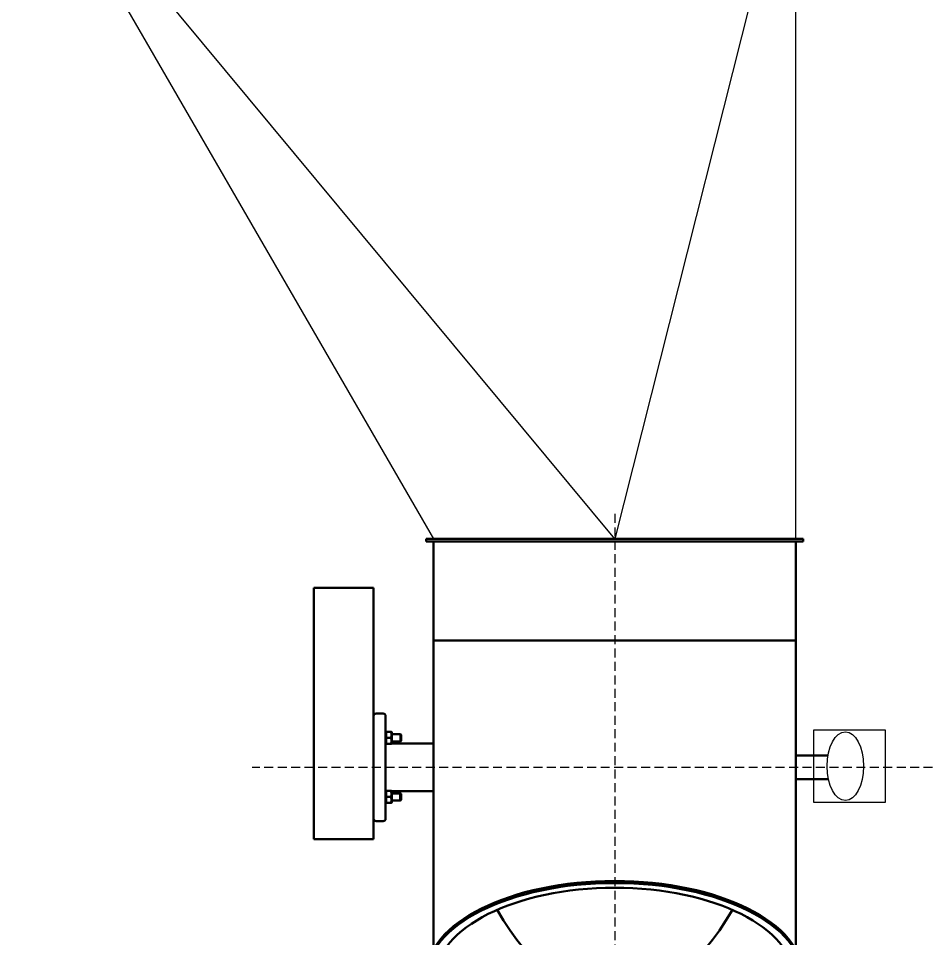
# Model space of a CAD drawing. Header units: millimetres. Extents: x 3220 to 226993, y 817 to 176024.
# Drawn here: x 71625 to 72389, y 158446 to 159216 of the extents above; entities that cross this region are included whole.
import ezdxf

# ---------------------------------------------------------------- set-up
doc = ezdxf.new("R2010")
doc.units = ezdxf.units.MM
doc.linetypes.add('GESTRICHELT2', pattern=[0.375, 0.25, -0.125])
for name, color, linetype, lineweight in [('Mittellinie (ISO)', 7, 'Continuous', 25), ('Mittelpunktmarkierung (ISO)', 7, 'Continuous', 25), ('Sichtbar (ISO)', 7, 'Continuous', 50)]:
    doc.layers.add(name, color=color, linetype=linetype, lineweight=lineweight)

# ---------------------------------------------------------------- blocks, each defined once
blk = doc.blocks.new('KMH D300 R')
at = {"color": 5}
blk.add_lwpolyline([(166.3, -220), (226.3, -220), (226.3, -160), (166.3, -160)], close=True, dxfattribs=at)
blk.add_ellipse((192.86, -190), major_axis=(0, 28.77), ratio=0.528114, dxfattribs=at)
at = {"layer": 'Mittellinie (ISO)', "color": 3, "linetype": 'GESTRICHELT2', "ltscale": 30}
blk.add_line((265.78, -191), (-303, -191), dxfattribs=at)
at = {"layer": 'Mittelpunktmarkierung (ISO)', "color": 3, "linetype": 'GESTRICHELT2', "ltscale": 30}
for p, q in [((0, 20.89), (0, -526.46)), ((160, -366.46), (-160, -366.46))]:
    blk.add_line(p, q, dxfattribs=at)
at = {"layer": 'Sichtbar (ISO)', "color": 0, "linetype": 'Continuous', "ltscale": 30}
for p, q in [((-157.5, 0), (157.5, 0)), ((-157.5, 0), (-157.5, -2)), ((157.5, 0), (157.5, -2)), ((157.5, -2), (-157.5, -2)), ((-151.5, -85), (-151.5, -2)), ((151.5, -2), (151.5, -85)), ((-201.5, -41), (-251.5, -41)), ((-251.5, -45), (-251.5, -251)), ((-201.5, -41), (-201.5, -45)), ((-201.5, -251), (-201.5, -45)), ((-151.5, -85), (0, -85)), ((-151.5, -343.2), (-151.5, -85)), ((0, -85), (151.5, -85)), ((151.5, -343.2), (151.5, -85)), ((-199.5, -146), (-193.5, -146)), ((-191.5, -148), (-191.5, -234)), ((-191.5, -161.8), (-191.18, -161.25)), ((-187.06, -161.23), (-190.74, -161.23)), ((-187.06, -161.27), (-190.74, -161.27)), ((-186.3, -161.8), (-186.62, -161.25)), ((-187.06, -166.29), (-190.74, -166.29)), ((-186.3, -170.7), (-186.3, -161.8)), ((-186.3, -163.25), (-179, -163.25)), ((-186.3, -169.25), (-179, -169.25)), ((-179, -169.25), (-179, -163.25)), ((-178.5, -163.75), (-179, -163.25)), ((-178.5, -168.75), (-179, -169.25)), ((-178.5, -163.75), (-178.5, -168.75)), ((-191.5, -170.7), (-191.18, -171.25)), ((-191.5, -171), (-191.33, -171)), ((-187.06, -171.27), (-190.74, -171.27)), ((-186.3, -170.7), (-186.62, -171.25)), ((-186.47, -171), (-151.5, -171)), ((-191.5, -211.3), (-191.18, -210.75)), ((-191.5, -211), (-191.33, -211)), ((-187.06, -210.74), (-190.74, -210.74)), ((-186.3, -211.3), (-186.62, -210.75)), ((-186.47, -211), (-151.5, -211)), ((-186.3, -220.2), (-186.3, -211.3)), ((-186.3, -212.75), (-179.25, -212.75)), ((-179.25, -218.75), (-179.25, -212.75)), ((-178.75, -213.25), (-179.25, -212.75)), ((-179.25, -212.75), (-179, -212.75)), ((-179, -213), (-179, -212.75)), ((-178.5, -213.25), (-179, -212.75)), ((-178.75, -213.25), (-178.75, -218.25)), ((-178.5, -213.25), (-178.5, -218.25)), ((-191.5, -220.2), (-191.18, -220.75)), ((-187.06, -215.73), (-190.74, -215.73)), ((-187.06, -220.74), (-190.74, -220.74)), ((-187.06, -220.76), (-190.74, -220.76)), ((-186.3, -220.2), (-186.62, -220.75)), ((-186.3, -218.75), (-179.25, -218.75)), ((-178.75, -218.25), (-179.25, -218.75)), ((-179.25, -218.75), (-179, -218.75)), ((-178.5, -218.25), (-179, -218.75)), ((-179, -218.75), (-179, -218.5)), ((-199.5, -236), (-193.5, -236)), ((-251.5, -251), (-201.5, -251))]:
    blk.add_line(p, q, dxfattribs=at)
at = {"layer": 'Sichtbar (ISO)', "color": 1, "linetype": 'Continuous', "ltscale": 30}
for p, q in [((-251.5, -45), (-251.5, -41)), ((-157.5, -366.46), (-157.5, -364.73)), ((157.5, -366.46), (157.5, -364.73))]:
    blk.add_line(p, q, dxfattribs=at)
at = {"layer": 'Sichtbar (ISO)', "color": 5, "linetype": 'Continuous', "ltscale": 30}
for p, q in [((178.42, -181), (151.5, -181)), ((178.82, -201), (151.5, -201))]:
    blk.add_line(p, q, dxfattribs=at)
at = {"layer": 'Sichtbar (ISO)', "color": 0, "linetype": 'Continuous', "ltscale": 30}
for centre, start, end in [((-199.5, -148), 90, 180), ((-193.5, -148), 0, 90), ((-199.5, -234), 180, 270), ((-193.5, -234), 270, 0)]:
    blk.add_arc(centre, 2, start, end, dxfattribs=at)
for centre, major_axis, start_param, end_param in [((0, -364.73), (-157.5, 0), 3.141593, 6.283185), ((0, -85), (0, 299), 2.423505, 3.85968)]:
    blk.add_ellipse(centre, major_axis=major_axis, ratio=0.5, start_param=start_param, end_param=end_param, dxfattribs=at)
for major_axis in [(157.5, 0), (149.5, 0)]:
    blk.add_ellipse((0, -366.46), major_axis=major_axis, ratio=0.5, dxfattribs=at)
for points, weights in [([(-190.74, -161.23), (-191.57, -161.25), (-190.74, -161.27)], [1, 1.15470053838, 1]), ([(-190.74, -161.27), (-191.57, -163.78), (-190.74, -166.29)], [1, 1.15470053838, 1]), ([(-187.06, -161.27), (-186.23, -161.25), (-187.06, -161.23)], [1, 1.15470053838, 1]), ([(-187.06, -166.29), (-186.23, -163.78), (-187.06, -161.27)], [1, 1.15470053838, 1]), ([(-190.74, -166.29), (-191.57, -168.78), (-190.74, -171.27)], [1, 1.15470053838, 1]), ([(-187.06, -171.27), (-186.23, -168.78), (-187.06, -166.29)], [1, 1.15470053838, 1]), ([(-190.74, -171.27), (-191.18, -171.26), (-191.18, -171.25)], [1, 1.07645155705, 1.07733982729]), ([(-186.62, -171.25), (-186.62, -171.26), (-187.06, -171.27)], [1.07733982729, 1.07645155705, 1]), ([(-190.74, -210.74), (-191.57, -213.24), (-190.74, -215.73)], [1, 1.15470053838, 1]), ([(-191.18, -210.75), (-191.18, -210.74), (-190.74, -210.74)], [1.07734785991, 1.07691857703, 1]), ([(-187.06, -215.73), (-186.23, -213.24), (-187.06, -210.74)], [1, 1.15470053838, 1]), ([(-187.06, -210.74), (-186.62, -210.74), (-186.62, -210.75)], [1, 1.07691857703, 1.07734785991]), ([(-190.74, -215.73), (-191.57, -218.24), (-190.74, -220.74)], [1, 1.15470053838, 1]), ([(-190.74, -220.74), (-191.57, -220.75), (-190.74, -220.76)], [1, 1.15470053838, 1]), ([(-187.06, -220.74), (-186.23, -218.24), (-187.06, -215.73)], [1, 1.15470053838, 1]), ([(-187.06, -220.76), (-186.23, -220.75), (-187.06, -220.74)], [1, 1.15470053838, 1])]:
    blk.add_rational_spline(points, weights, degree=2, dxfattribs=at)
blk = doc.blocks.new('104(2) L')
blk.add_blockref('KMH D300 R', (0, 0))

msp = doc.modelspace()

# ---------------------------------------------------------------- linework, layer by layer
at = {"color": 4}
msp.add_lwpolyline([(72274.51, 159380.66), (71624.51, 159380.66), (71971.51, 158780.41), (72274.51, 158780.41), (72274.51, 159380.66), (72123.01, 158780.41), (71624.51, 159380.66)], dxfattribs=at)

# ---------------------------------------------------------------- block references
msp.add_blockref('104(2) L', (72123.01, 158780.41))

doc.saveas('drawing.dxf')
